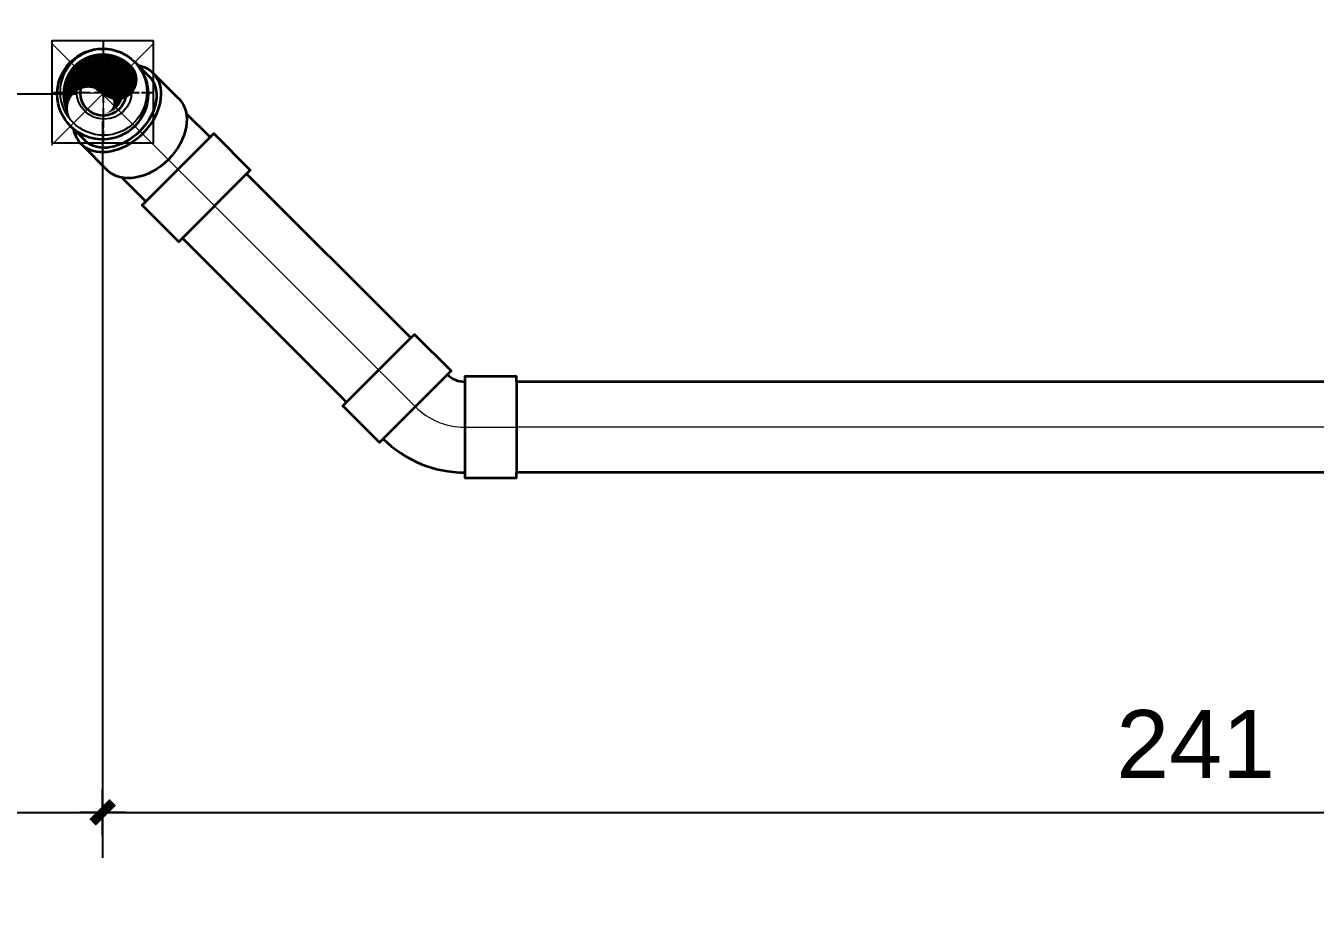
# Model space of a CAD drawing. Header units: metres. Extents: x -101133.8 to -101066.7, y -24899.3 to -24824.7.
# Drawn here: x -101108.928 to -101107.508, y -24834.9 to -24833.914 of the extents above; entities that cross this region are included whole.
import ezdxf

# ---------------------------------------------------------------- set-up
doc = ezdxf.new("R2010")
doc.units = ezdxf.units.M
doc.header["$LTSCALE"] = 0.2
doc.header["$PDSIZE"] = -5
doc.linetypes.add('AXES', pattern=[50.8, 31.75, -6.35, 6.35, -6.35])
for name, color, linetype in [('CMT-COTATION DIVERS', 1, 'Continuous'), ('CMT-PLB-EU', 3, 'Continuous'), ('CMT-PLB-EV-SOUS DALLAGE', 1, 'Continuous'), ('CMT-VRV1', 5, 'Continuous')]:
    doc.layers.add(name, color=color, linetype=linetype)
doc.styles.get("Standard").update_dxf_attribs({"font": 'arial.ttf'})
doc.dimstyles.get("Standard").update_dxf_attribs({"dimtxt": 0.18, "dimasz": 0.18, "dimexe": 0.18, "dimexo": 0.0625, "dimgap": 0.09, "dimtad": 0, "dimtih": 1, "dimtoh": 1, "dimdec": 4, "dimzin": 0, "dimdsep": 46, "dimtxsty": 'Standard', "dimcen": 0.09, "dimadec": 0, "dimazin": 0, "dimtfac": 1, "dimtdec": 4, "dimtofl": 0, "dimtmove": 0, "dimatfit": 3, "dimfxl": 1, "dimtolj": 1, "dimtzin": 0, "dimarcsym": 0})

# ---------------------------------------------------------------- blocks, each defined once
blk = doc.blocks.new('siphon')
blk.add_lwpolyline([(211768.25, 47378.66), (211693.57, 47378.66), (211693.57, 47303.98), (211768.25, 47303.98), (211768.25, 47378.66)])
at = {"linetype": 'Continuous'}
for centre, major_axis in [((211731.55, 47341.19), (0, 31.75)), ((211731.93, 47341.44), (0, 20.2))]:
    blk.add_ellipse(centre, major_axis=major_axis, ratio=1, dxfattribs=at)
for points in [[(211731.16, 47378.66), (211731.16, 47378.66), (211731.16, 47368.75), (211731.16, 47368.75)], [(211731.16, 47364.94), (211731.16, 47364.94), (211731.16, 47350.46), (211731.16, 47350.46)], [(211731.16, 47364.94), (211731.16, 47364.94), (211731.16, 47350.46), (211731.16, 47350.46)], [(211693.57, 47340.94), (211693.57, 47340.94), (211703.48, 47340.94), (211703.48, 47340.94)], [(211707.29, 47340.94), (211707.29, 47340.94), (211721.77, 47340.94), (211721.77, 47340.94)], [(211707.29, 47340.94), (211707.29, 47340.94), (211721.77, 47340.94), (211721.77, 47340.94)], [(211724.56, 47340.94), (211724.56, 47340.94), (211739.04, 47340.94), (211739.04, 47340.94)], [(211731.16, 47347.67), (211731.16, 47347.67), (211731.16, 47333.19), (211731.16, 47333.19)], [(211742.85, 47340.94), (211742.85, 47340.94), (211757.33, 47340.94), (211757.33, 47340.94)], [(211759.36, 47340.94), (211759.36, 47340.94), (211768.25, 47340.94), (211768.25, 47340.94)], [(211731.16, 47329.38), (211731.16, 47329.38), (211731.16, 47314.9), (211731.16, 47314.9)], [(211731.16, 47312.87), (211731.16, 47312.87), (211731.16, 47303.98), (211731.16, 47303.98)]]:
    blk.add_open_spline(points, degree=3, dxfattribs=at)
blk = doc.blocks.new('COT-45')
at = {"color": 0}
for p, q in [((0, -1), (0, 1)), ((-1, 0), (1, 0))]:
    blk.add_line(p, q, dxfattribs=at)
at = {"color": 0, "const_width": 0.4}
blk.add_lwpolyline([(-0.442, -0.442), (0.442, 0.442)], dxfattribs=at)
blk = doc.blocks.new('*D79')
at = {"layer": 'CMT-COTATION DIVERS', "color": 0, "lineweight": -2}
for p, q in [((-101108.9008, -24831.5114), (-101109.6527, -24831.5114)), ((-101109.6027, -24831.5364), (-101109.6027, -24833.9645)), ((-101108.8737, -24833.9895), (-101109.6527, -24833.9895))]:
    blk.add_line(p, q, dxfattribs=at)
at = {"layer": 'Defpoints', "color": 0, "lineweight": 15}
for p in [(-101108.8708, -24831.5114), (-101109.6027, -24833.9895), (-101108.8437, -24833.9895)]:
    blk.add_point(p, dxfattribs=at)
at = {"layer": 'CMT-COTATION DIVERS', "color": 0, "lineweight": -2, "xscale": 0.025, "yscale": 0.025, "zscale": 0.025}
for p, rotation in [((-101109.6027, -24831.5114), 90), ((-101109.6027, -24833.9895), 270)]:
    blk.add_blockref('COT-45', p, dxfattribs=dict(at, rotation=rotation))
at = {"layer": 'CMT-COTATION DIVERS', "color": 0, "lineweight": 15, "insert": (-101109.6785, -24832.7504), "char_height": 0.075, "attachment_point": 5, "rotation": 90}
blk.add_mtext('\\A1;248', dxfattribs=at)
blk = doc.blocks.new('*D85')
at = {"layer": 'CMT-COTATION DIVERS', "color": 0, "lineweight": -2}
for p, q in [((-101108.8437, -24834.0195), (-101108.8437, -24834.8308)), ((-101111.6233, -24834.6066), (-101111.6233, -24834.8308)), ((-101111.5983, -24834.7808), (-101108.8687, -24834.7808))]:
    blk.add_line(p, q, dxfattribs=at)
at = {"layer": 'Defpoints', "color": 0, "lineweight": 15}
for p in [(-101108.8437, -24833.9895), (-101111.6233, -24834.5766), (-101108.8437, -24834.7808)]:
    blk.add_point(p, dxfattribs=at)
at = {"layer": 'CMT-COTATION DIVERS', "color": 0, "lineweight": -2, "xscale": 0.025, "yscale": 0.025, "zscale": 0.025, "rotation": 180}
blk.add_blockref('COT-45', (-101111.6233, -24834.7808), dxfattribs=at)
at = {"layer": 'CMT-COTATION DIVERS', "color": 0, "lineweight": -2, "xscale": 0.025, "yscale": 0.025, "zscale": 0.025}
blk.add_blockref('COT-45', (-101108.8437, -24834.7808), dxfattribs=at)
at = {"layer": 'CMT-COTATION DIVERS', "color": 0, "lineweight": 15, "insert": (-101110.2335, -24834.705), "char_height": 0.075, "attachment_point": 5}
blk.add_mtext('\\A1;278', dxfattribs=at)
blk = doc.blocks.new('*D86')
at = {"layer": 'CMT-COTATION DIVERS', "color": 0, "lineweight": -2}
for p, q in [((-101106.4359, -24831.6968), (-101106.4359, -24834.8308)), ((-101108.8437, -24834.0195), (-101108.8437, -24834.8308)), ((-101108.8187, -24834.7808), (-101106.4609, -24834.7808))]:
    blk.add_line(p, q, dxfattribs=at)
at = {"layer": 'Defpoints', "color": 0, "lineweight": 15}
for p in [(-101106.4359, -24831.6668), (-101108.8437, -24833.9895), (-101106.4359, -24834.7808)]:
    blk.add_point(p, dxfattribs=at)
at = {"layer": 'CMT-COTATION DIVERS', "color": 0, "lineweight": -2, "xscale": 0.025, "yscale": 0.025, "zscale": 0.025, "rotation": 180}
blk.add_blockref('COT-45', (-101108.8437, -24834.7808), dxfattribs=at)
at = {"layer": 'CMT-COTATION DIVERS', "color": 0, "lineweight": -2, "xscale": 0.025, "yscale": 0.025, "zscale": 0.025}
blk.add_blockref('COT-45', (-101106.4359, -24834.7808), dxfattribs=at)
at = {"layer": 'CMT-COTATION DIVERS', "color": 0, "lineweight": 15, "insert": (-101107.6398, -24834.7056), "char_height": 0.075, "attachment_point": 5}
blk.add_mtext('\\A1;241', dxfattribs=at)
blk = doc.blocks.new('*D89')
at = {"layer": 'CMT-COTATION DIVERS', "color": 0, "lineweight": -2}
for p, q in [((-101108.8737, -24833.9895), (-101109.6527, -24833.9895)), ((-101109.6027, -24834.0145), (-101109.6027, -24836.9523)), ((-101108.8704, -24836.9773), (-101109.6527, -24836.9773))]:
    blk.add_line(p, q, dxfattribs=at)
at = {"layer": 'Defpoints', "color": 0, "lineweight": 15}
for p in [(-101108.8437, -24833.9895), (-101109.6027, -24836.9773), (-101108.8404, -24836.9773)]:
    blk.add_point(p, dxfattribs=at)
at = {"layer": 'CMT-COTATION DIVERS', "color": 0, "lineweight": -2, "xscale": 0.025, "yscale": 0.025, "zscale": 0.025}
for p, rotation in [((-101109.6027, -24833.9895), 90), ((-101109.6027, -24836.9773), 270)]:
    blk.add_blockref('COT-45', p, dxfattribs=dict(at, rotation=rotation))
at = {"layer": 'CMT-COTATION DIVERS', "color": 0, "lineweight": 15, "insert": (-101109.6785, -24835.4834), "char_height": 0.075, "attachment_point": 5, "rotation": 90}
blk.add_mtext('\\A1;299', dxfattribs=at)

msp = doc.modelspace()

# ---------------------------------------------------------------- linework, layer by layer
at = {"layer": 'CMT-PLB-EU', "color": 8, "linetype": 'AXES', "lineweight": 20}
for p, q in [((-101108.8432, -24833.9484), (-101108.8432, -24834.0284)), ((-101108.8032, -24833.9884), (-101108.8832, -24833.9884))]:
    msp.add_line(p, q, dxfattribs=at)
at = {"layer": 'CMT-PLB-EU', "color": 8, "linetype": 'Continuous', "lineweight": 20}
msp.add_lwpolyline([(-101108.8432, -24833.9674, 0.003, 0.003, -0.414214), (-101108.8222, -24833.9884, 0.003, 0, -0.394163), (-101108.8432, -24834.0109, 0, 0.003, 1.001955), (-101108.8432, -24833.9869, 0, 0, 0), (-101108.8432, -24833.9828, 0.0112, 0.0112, -1), (-101108.8432, -24833.9715, 0, 0, 0), (-101108.8489, -24833.9771, 0, 0, 0), (-101108.8432, -24833.9771, 0.0165, 0.0165, -0.414214), (-101108.832, -24833.9884, 0, 0, 0), (-101108.8327, -24833.9828, 0.015, 0, -0.468375), (-101108.8357, -24834.0088, 0, 0, 0)], format="xyseb", dxfattribs=at)
at = {"layer": 'CMT-PLB-EU', "linetype": 'Continuous', "lineweight": 20}
msp.add_lwpolyline([(-101108.8557, -24834.01, 0, 0, 0), (-101109.0057, -24834.2699, 0.045, 0, 0), (-101109.0807, -24834.3998, 0, 0, 0)], format="xyseb", dxfattribs=at)
at = {"layer": 'CMT-PLB-EU', "lineweight": 35}
msp.add_circle((-101108.8432, -24833.9884), 0.025, dxfattribs=at)
at = {"layer": 'CMT-PLB-EV-SOUS DALLAGE', "color": 8, "linetype": 'AXES', "lineweight": 20}
for p, q in [((-101108.9003, -24834.0461), (-101108.7871, -24833.9329)), ((-101108.9003, -24833.9329), (-101108.7204, -24834.1127)), ((-101108.7204, -24834.1127), (-101108.5396, -24834.2935)), ((-101108.4993, -24834.3339), (-101108.5396, -24834.2935)), ((-101108.4449, -24834.3564), (-101108.3879, -24834.3564)), ((-101106.6808, -24834.3564), (-101108.3879, -24834.3564))]:
    msp.add_line(p, q, dxfattribs=at)
at = {"layer": 'CMT-PLB-EV-SOUS DALLAGE', "lineweight": 35}
for p, q in [((-101108.8083, -24833.9541), (-101108.7924, -24833.9701)), ((-101108.7884, -24833.9661), (-101108.7599, -24833.9946)), ((-101108.7516, -24834.0109), (-101108.7254, -24834.0371)), ((-101108.8791, -24834.0248), (-101108.8631, -24834.0408)), ((-101108.8671, -24834.0448), (-101108.8386, -24834.0733)), ((-101108.7961, -24834.1078), (-101108.7254, -24834.0371)), ((-101108.6851, -24834.0774), (-101108.7558, -24834.1481)), ((-101108.6851, -24834.0774), (-101108.5043, -24834.2582)), ((-101108.8223, -24834.0816), (-101108.7961, -24834.1078)), ((-101108.7558, -24834.1481), (-101108.575, -24834.3289)), ((-101108.5043, -24834.2582), (-101108.575, -24834.3289)), ((-101108.464, -24834.2985), (-101108.5347, -24834.3692)), ((-101108.4449, -24834.3064), (-101108.4449, -24834.4064)), ((-101106.6808, -24834.3064), (-101108.3879, -24834.3064)), ((-101108.3879, -24834.3064), (-101108.3879, -24834.4064)), ((-101106.6808, -24834.4064), (-101108.3879, -24834.4064))]:
    msp.add_line(p, q, dxfattribs=at)
at = {"layer": 'CMT-PLB-EV-SOUS DALLAGE', "linetype": 'Continuous', "lineweight": 20}
msp.add_lwpolyline([(-101108.8182, -24833.9451, 0, 0, 0), (-101108.6682, -24833.6853, 0, 0.045, 0), (-101108.5932, -24833.5554, 0.045, 0.045, 0)], format="xyseb", dxfattribs=at)
at = {"layer": 'CMT-PLB-EV-SOUS DALLAGE', "color": 8, "linetype": 'Continuous', "lineweight": 20}
msp.add_lwpolyline([(-101108.814, -24833.9598, 0.006, 0.006, 0.414214), (-101108.8734, -24833.9598, 0.006, 0, 0.394163), (-101108.8755, -24834.0213, 0, 0.006, -1.001955), (-101108.8416, -24833.9874, 0, 0, 0), (-101108.8357, -24833.9815, 0.0225, 0.0225, 1), (-101108.8198, -24833.9656, 0, 0, 0), (-101108.8198, -24833.9815, 0, 0, 0), (-101108.8278, -24833.9736, 0.033, 0.033, 0.414214), (-101108.8596, -24833.9736, 0, 0, 0), (-101108.8506, -24833.9667, 0.03, 0, 0.468375), (-101108.8831, -24834.0077, 0, 0, 0)], format="xyseb", dxfattribs=at)
at = {"layer": 'CMT-PLB-EV-SOUS DALLAGE', "lineweight": 35}
for points in [[(-101108.7254, -24834.0371), (-101108.7214, -24834.0331), (-101108.6811, -24834.0734), (-101108.6851, -24834.0774)], [(-101108.7558, -24834.1481), (-101108.7598, -24834.1521), (-101108.8001, -24834.1118), (-101108.7961, -24834.1078)], [(-101108.5043, -24834.2582), (-101108.5003, -24834.2542), (-101108.46, -24834.2945), (-101108.464, -24834.2985)], [(-101108.3879, -24834.3064), (-101108.3879, -24834.3007), (-101108.4449, -24834.3007), (-101108.4449, -24834.3064)], [(-101108.5347, -24834.3692), (-101108.5387, -24834.3732), (-101108.579, -24834.3329), (-101108.575, -24834.3289)], [(-101108.4449, -24834.4064), (-101108.4449, -24834.4121), (-101108.3879, -24834.4121), (-101108.3879, -24834.4064)]]:
    msp.add_lwpolyline(points, dxfattribs=at)
msp.add_circle((-101108.8437, -24833.9895), 0.05, dxfattribs=at)
for radius in [0.027, 0.127]:
    msp.add_arc((-101108.4449, -24834.2794), radius, 225, 270, dxfattribs=at)
at = {"layer": 'CMT-PLB-EV-SOUS DALLAGE', "color": 8, "linetype": 'AXES', "lineweight": 20}
msp.add_arc((-101108.4449, -24834.2794), 0.077, 225, 270, dxfattribs=at)
at = {"layer": 'CMT-PLB-EV-SOUS DALLAGE', "lineweight": 35, "extrusion": (0, 0, -1)}
for centre, major_axis, start_param, end_param in [((-101108.8278, -24834.0054), (-0.0394, -0.0394), 2.685241, 6.739537), ((-101108.8278, -24834.0054), (-0.0354, -0.0354), 3.141593, 6.283185), ((-101108.7993, -24834.0339), (-0.0394, -0.0394), 3.141593, 6.283185)]:
    msp.add_ellipse(centre, major_axis=major_axis, ratio=0.707107, start_param=start_param, end_param=end_param, dxfattribs=at)
at = {"layer": 'CMT-VRV1', "linetype": 'Continuous'}
for points in [[(-101105.5683, -24834.4186), (-101105.5045, -24834.0255), (-101105.6245, -24833.5836), (-101107.229, -24833.4549), (-101107.9874, -24833.4347)], [(-101105.6398, -24834.2686), (-101105.5295, -24834.0289), (-101105.6441, -24833.6071), (-101107.2303, -24833.4799), (-101107.9881, -24833.4597)]]:
    msp.add_open_spline(points, degree=3, dxfattribs=at)

# ---------------------------------------------------------------- block references
at = {"layer": 'CMT-PLB-EU', "lineweight": 35, "xscale": 0.001500126758509707, "yscale": 0.001500126758509707, "zscale": 0.001500126758509707}
msp.add_blockref('siphon', (-101426.4668, -24905.005), dxfattribs=at)

# ---------------------------------------------------------------- dimensions: what is measured, and where the dimension line sits
at = {"layer": 'CMT-COTATION DIVERS', "lineweight": 15}
for base, p1, p2, picture, middle in [((-101109.6027, -24833.9895), (-101108.8708, -24831.5114), (-101108.8437, -24833.9895), '*D79', (-101109.6785, -24832.7504)), ((-101109.6027, -24836.9773), (-101108.8437, -24833.9895), (-101108.8404, -24836.9773), '*D89', (-101109.6785, -24835.4834))]:
    dim = msp.add_linear_dim(base=base, p1=p1, p2=p2, angle=90, dimstyle='Standard', override={"dimscale": 0.05, "dimtxt": 1.5, "dimasz": 0.5, "dimexe": 1, "dimexo": 0.6, "dimgap": 0.75, "dimtad": 1, "dimtih": 0, "dimtoh": 0, "dimdec": 0, "dimlfac": 100, "dimblk": 'COT-45', "dimcen": 0, "dimadec": 2, "dimazin": 2, "dimtdec": 2, "dimtix": 1, "dimtmove": 1, "dimfrac": 1}, dxfattribs=at)
    dim.commit()
    dim.dimension.update_dxf_attribs({"geometry": picture, "text_midpoint": middle})
for base, p1, p2, picture, middle in [((-101106.4359, -24834.7808), (-101108.8437, -24833.9895), (-101106.4359, -24831.6668), '*D86', (-101107.6398, -24834.7056)), ((-101108.8437, -24834.7808), (-101111.6233, -24834.5766), (-101108.8437, -24833.9895), '*D85', (-101110.2335, -24834.705))]:
    dim = msp.add_linear_dim(base=base, p1=p1, p2=p2, dimstyle='Standard', override={"dimscale": 0.05, "dimtxt": 1.5, "dimasz": 0.5, "dimexe": 1, "dimexo": 0.6, "dimgap": 0.75, "dimtad": 1, "dimtih": 0, "dimtoh": 0, "dimdec": 0, "dimlfac": 100, "dimblk": 'COT-45', "dimcen": 0, "dimadec": 2, "dimazin": 2, "dimtdec": 2, "dimtix": 1, "dimtmove": 1, "dimfrac": 1}, dxfattribs=at)
    dim.commit()
    dim.dimension.update_dxf_attribs({"geometry": picture, "text_midpoint": middle})

doc.saveas('drawing.dxf')
